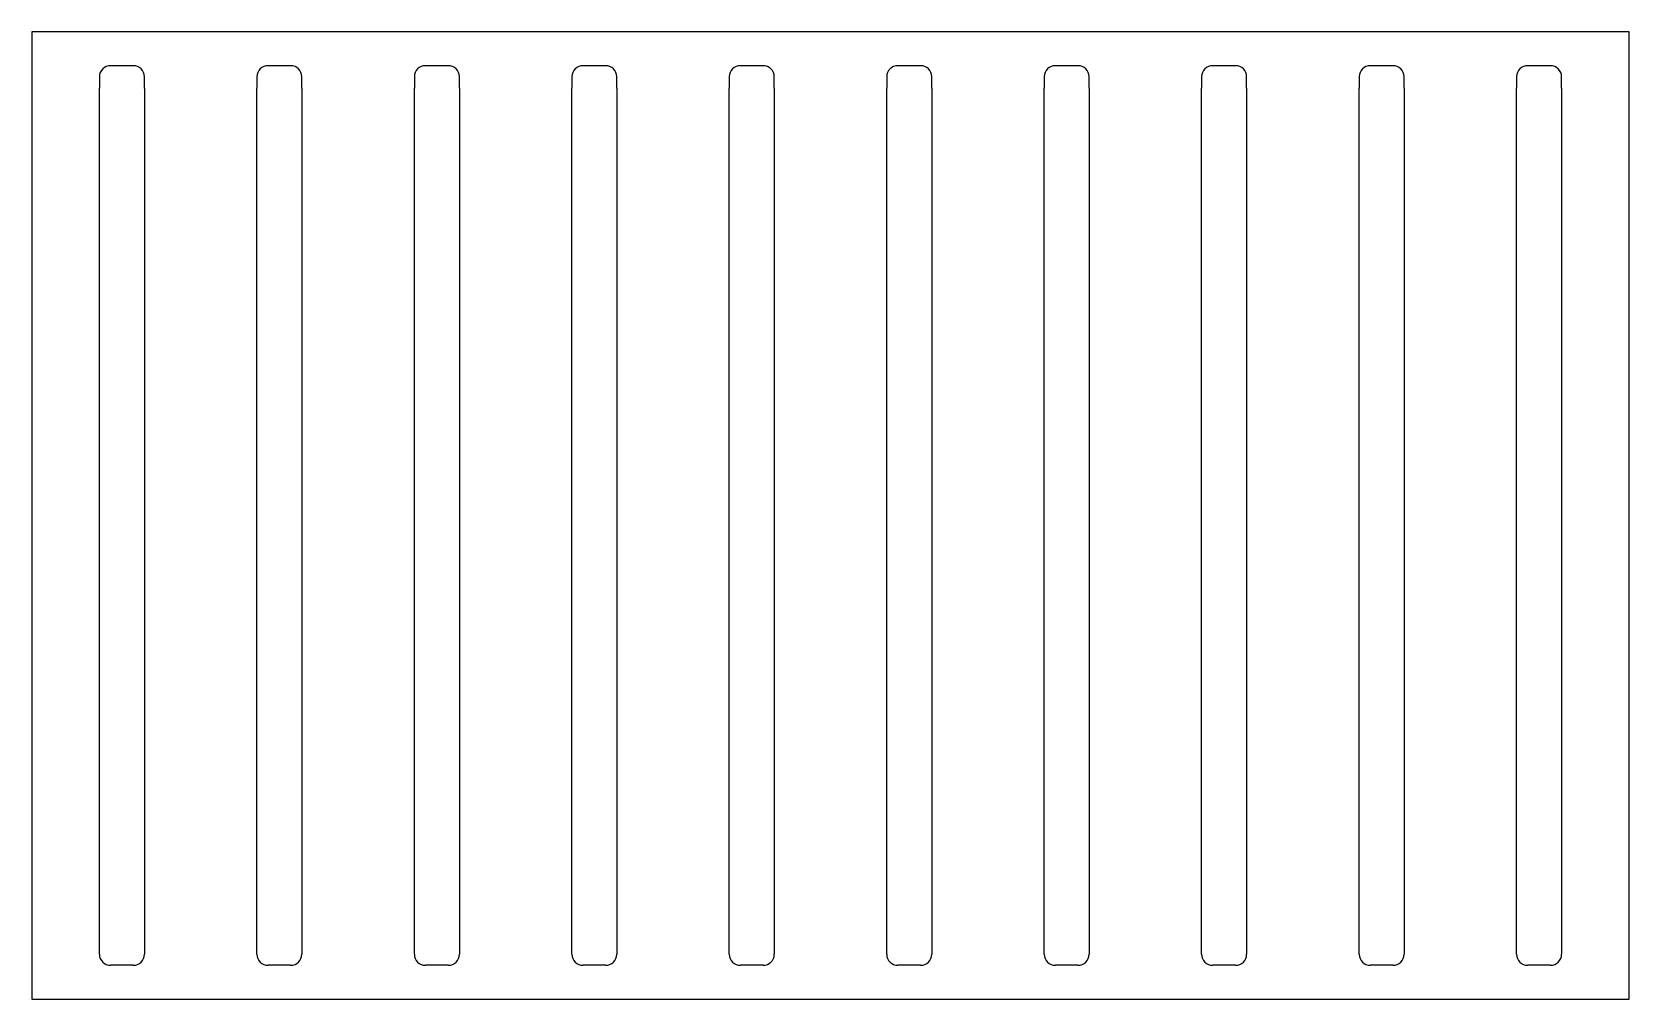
# Model space of a CAD drawing. Header units: millimetres. Extents: x -175 to 180, y -108 to 108.
import ezdxf

# ---------------------------------------------------------------- set-up
doc = ezdxf.new("R2010")
doc.units = ezdxf.units.MM
doc.layers.get('0').update_dxf_attribs({"linetype": 'CONTINUOUS'})

msp = doc.modelspace()

# ---------------------------------------------------------------- linework, layer by layer
for p, q in [((-152.5, 100), (-157.5, 100)), ((-117.5, 100), (-122.5, 100)), ((-82.5, 100), (-87.5, 100)), ((-47.5, 100), (-52.5, 100)), ((-12.5, 100), (-17.5, 100)), ((22.5, 100), (17.5, 100)), ((57.5, 100), (52.5, 100)), ((92.5, 100), (87.5, 100)), ((127.5, 100), (122.5, 100)), ((162.5, 100), (157.5, 100)), ((-160, 97.5), (-160, 95)), ((-150, 95), (-150, 97.5)), ((-125, 97.5), (-125, 95)), ((-115, 95), (-115, 97.5)), ((-90, 97.5), (-90, 95)), ((-80, 95), (-80, 97.5)), ((-55, 97.5), (-55, 95)), ((-45, 95), (-45, 97.5)), ((-20, 97.5), (-20, 95)), ((-10, 95), (-10, 97.5)), ((15, 97.5), (15, 95)), ((25, 95), (25, 97.5)), ((50, 97.5), (50, 95)), ((60, 95), (60, 97.5)), ((85, 97.5), (85, 95)), ((95, 95), (95, 97.5)), ((120, 97.5), (120, 95)), ((130, 95), (130, 97.5)), ((155, 97.5), (155, 95)), ((165, 95), (165, 97.5)), ((-160, -97.5), (-160, 95)), ((-150, 95), (-150, -97.5)), ((-125, -97.5), (-125, 95)), ((-115, 95), (-115, -97.5)), ((-90, -97.5), (-90, 95)), ((-80, 95), (-80, -97.5)), ((-55, -97.5), (-55, 95)), ((-45, 95), (-45, -97.5)), ((-20, -97.5), (-20, 95)), ((-10, 95), (-10, -97.5)), ((15, -97.5), (15, 95)), ((25, 95), (25, -97.5)), ((50, -97.5), (50, 95)), ((60, 95), (60, -97.5)), ((85, -97.5), (85, 95)), ((95, 95), (95, -97.5)), ((120, -97.5), (120, 95)), ((130, 95), (130, -97.5)), ((155, -97.5), (155, 95)), ((165, 95), (165, -97.5)), ((-152.5, -100), (-157.5, -100)), ((-117.5, -100), (-122.5, -100)), ((-82.5, -100), (-87.5, -100)), ((-47.5, -100), (-52.5, -100)), ((-12.5, -100), (-17.5, -100)), ((22.5, -100), (17.5, -100)), ((57.5, -100), (52.5, -100)), ((92.5, -100), (87.5, -100)), ((127.5, -100), (122.5, -100)), ((162.5, -100), (157.5, -100))]:
    msp.add_line(p, q)
msp.add_lwpolyline([(-175, -107.5), (180, -107.5), (180, 107.5), (-175, 107.5)], close=True)
for centre, start, end in [((-157.5, 97.5), 90, 180), ((-152.5, 97.5), 0, 90), ((-122.5, 97.5), 90, 180), ((-117.5, 97.5), 0, 90), ((-87.5, 97.5), 90, 180), ((-82.5, 97.5), 0, 90), ((-52.5, 97.5), 90, 180), ((-47.5, 97.5), 0, 90), ((-17.5, 97.5), 90, 180), ((-12.5, 97.5), 0, 90), ((17.5, 97.5), 90, 180), ((22.5, 97.5), 0, 90), ((52.5, 97.5), 90, 180), ((57.5, 97.5), 0, 90), ((87.5, 97.5), 90, 180), ((92.5, 97.5), 0, 90), ((122.5, 97.5), 90, 180), ((127.5, 97.5), 0, 90), ((157.5, 97.5), 90, 180), ((162.5, 97.5), 0, 90), ((-157.5, -97.5), 180, 270), ((-152.5, -97.5), -90, 0), ((-122.5, -97.5), 180, 270), ((-117.5, -97.5), -90, 0), ((-87.5, -97.5), 180, 270), ((-82.5, -97.5), -90, 0), ((-52.5, -97.5), 180, 270), ((-47.5, -97.5), -90, 0), ((-17.5, -97.5), 180, 270), ((-12.5, -97.5), -90, 0), ((17.5, -97.5), 180, 270), ((22.5, -97.5), -90, 0), ((52.5, -97.5), 180, 270), ((57.5, -97.5), -90, 0), ((87.5, -97.5), 180, 270), ((92.5, -97.5), -90, 0), ((122.5, -97.5), 180, 270), ((127.5, -97.5), -90, 0), ((157.5, -97.5), 180, 270), ((162.5, -97.5), -90, 0)]:
    msp.add_arc(centre, 2.5, start, end)

doc.saveas('drawing.dxf')
